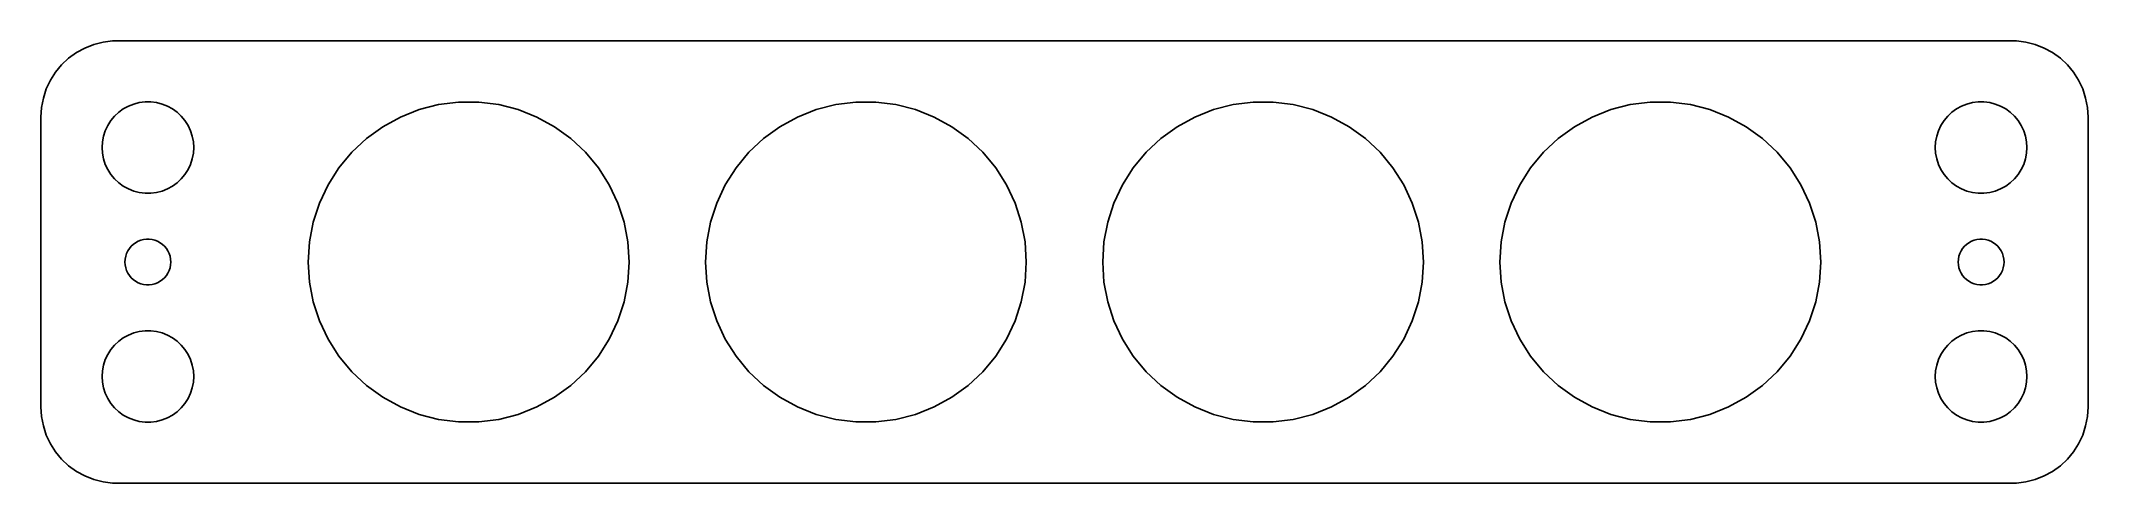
# Model space of a CAD drawing. Header units: metres. Extents: x -67 to 67, y 25 to 53.
import ezdxf

# ---------------------------------------------------------------- set-up
doc = ezdxf.new("R2010")
doc.units = ezdxf.units.M

msp = doc.modelspace()

# ---------------------------------------------------------------- linework, layer by layer
for p, q in [((-65.1871, 52.3526), (-65.6448, 51.9227)), ((-64.6791, 52.7216), (-65.1871, 52.3526)), ((-64.1289, 53.0241), (-64.6791, 52.7216)), ((-63.5451, 53.2553), (-64.1289, 53.0241)), ((-62.9369, 53.4114), (-63.5451, 53.2553)), ((-62.3139, 53.4901), (-62.9369, 53.4114)), ((62.3139, 53.4901), (-62.3139, 53.4901)), ((62.9369, 53.4114), (62.3139, 53.4901)), ((63.5451, 53.2553), (62.9369, 53.4114)), ((64.1289, 53.0241), (63.5451, 53.2553)), ((64.6791, 52.7216), (64.1289, 53.0241)), ((65.1871, 52.3526), (64.6791, 52.7216)), ((65.6448, 51.9227), (65.1871, 52.3526)), ((-66.0451, 51.4389), (-66.3815, 50.9088)), ((-65.6448, 51.9227), (-66.0451, 51.4389)), ((66.0451, 51.4389), (65.6448, 51.9227)), ((66.3815, 50.9088), (66.0451, 51.4389)), ((-66.8429, 49.7434), (-66.9606, 49.1267)), ((-66.6489, 50.3406), (-66.8429, 49.7434)), ((-66.3815, 50.9088), (-66.6489, 50.3406)), ((66.6489, 50.3406), (66.3815, 50.9088)), ((66.8429, 49.7434), (66.6489, 50.3406)), ((66.9606, 49.1267), (66.8429, 49.7434)), ((-66.9606, 49.1267), (-67, 48.5)), ((-67, 48.5), (-67, 29.5)), ((-62.6289, 47.9453), (-62.427, 48.2634)), ((-62.427, 48.2634), (-62.1869, 48.5536)), ((-62.1869, 48.5536), (-61.9123, 48.8115)), ((-61.9123, 48.8115), (-61.6075, 49.033)), ((-61.6075, 49.033), (-61.2773, 49.2145)), ((-61.2773, 49.2145), (-60.927, 49.3532)), ((-60.927, 49.3532), (-60.5621, 49.4469)), ((-60.5621, 49.4469), (-60.1884, 49.4941)), ((-60.1884, 49.4941), (-59.8116, 49.4941)), ((-59.8116, 49.4941), (-59.4379, 49.4469)), ((-59.4379, 49.4469), (-59.0729, 49.3532)), ((-59.0729, 49.3532), (-58.7227, 49.2145)), ((-58.7227, 49.2145), (-58.3925, 49.033)), ((-58.3925, 49.033), (-58.0877, 48.8115)), ((-58.0877, 48.8115), (-57.8131, 48.5536)), ((-57.8131, 48.5536), (-57.5729, 48.2634)), ((-57.5729, 48.2634), (-57.3711, 47.9453)), ((-44.6262, 47.8654), (-43.4707, 48.5007)), ((-43.4707, 48.5007), (-42.2447, 48.9861)), ((-42.2447, 48.9861), (-40.9675, 49.314)), ((-40.9675, 49.314), (-39.6593, 49.4793)), ((-39.6593, 49.4793), (-38.3407, 49.4793)), ((-38.3407, 49.4793), (-37.0325, 49.314)), ((-37.0325, 49.314), (-35.7553, 48.9861)), ((-35.7553, 48.9861), (-34.5293, 48.5007)), ((-34.5293, 48.5007), (-33.3738, 47.8654)), ((-18.6262, 47.8654), (-17.4707, 48.5007)), ((-17.4707, 48.5007), (-16.2447, 48.9861)), ((-16.2447, 48.9861), (-14.9675, 49.314)), ((-14.9675, 49.314), (-13.6593, 49.4793)), ((-13.6593, 49.4793), (-12.3407, 49.4793)), ((-12.3407, 49.4793), (-11.0325, 49.314)), ((-11.0325, 49.314), (-9.75531, 48.9861)), ((-9.75531, 48.9861), (-8.52931, 48.5007)), ((-8.52931, 48.5007), (-7.37381, 47.8654)), ((7.37381, 47.8654), (8.52931, 48.5007)), ((8.52931, 48.5007), (9.75531, 48.9861)), ((9.75531, 48.9861), (11.0325, 49.314)), ((11.0325, 49.314), (12.3407, 49.4793)), ((12.3407, 49.4793), (13.6593, 49.4793)), ((13.6593, 49.4793), (14.9675, 49.314)), ((14.9675, 49.314), (16.2447, 48.9861)), ((16.2447, 48.9861), (17.4707, 48.5007)), ((17.4707, 48.5007), (18.6262, 47.8654)), ((33.3738, 47.8654), (34.5293, 48.5007)), ((34.5293, 48.5007), (35.7553, 48.9861)), ((35.7553, 48.9861), (37.0325, 49.314)), ((37.0325, 49.314), (38.3407, 49.4793)), ((38.3407, 49.4793), (39.6593, 49.4793)), ((39.6593, 49.4793), (40.9675, 49.314)), ((40.9675, 49.314), (42.2447, 48.9861)), ((42.2447, 48.9861), (43.4707, 48.5007)), ((43.4707, 48.5007), (44.6262, 47.8654)), ((57.3711, 47.9453), (57.5729, 48.2634)), ((57.5729, 48.2634), (57.8131, 48.5536)), ((57.8131, 48.5536), (58.0877, 48.8115)), ((58.0877, 48.8115), (58.3925, 49.033)), ((58.3925, 49.033), (58.7227, 49.2145)), ((58.7227, 49.2145), (59.0729, 49.3532)), ((59.0729, 49.3532), (59.4379, 49.4469)), ((59.4379, 49.4469), (59.8116, 49.4941)), ((59.8116, 49.4941), (60.1884, 49.4941)), ((60.1884, 49.4941), (60.5621, 49.4469)), ((60.5621, 49.4469), (60.927, 49.3532)), ((60.927, 49.3532), (61.2773, 49.2145)), ((61.2773, 49.2145), (61.6075, 49.033)), ((61.6075, 49.033), (61.9123, 48.8115)), ((61.9123, 48.8115), (62.1869, 48.5536)), ((62.1869, 48.5536), (62.427, 48.2634)), ((62.427, 48.2634), (62.6289, 47.9453)), ((67, 48.5), (66.9606, 49.1267)), ((67, 29.5), (67, 48.5)), ((-62.9763, 46.876), (-62.9057, 47.2461)), ((-62.9057, 47.2461), (-62.7893, 47.6044)), ((-62.7893, 47.6044), (-62.6289, 47.9453)), ((-57.3711, 47.9453), (-57.2107, 47.6044)), ((-57.2107, 47.6044), (-57.0942, 47.2461)), ((-57.0942, 47.2461), (-57.0237, 46.876)), ((-46.6542, 46.1877), (-45.6929, 47.0904)), ((-45.6929, 47.0904), (-44.6262, 47.8654)), ((-33.3738, 47.8654), (-32.307, 47.0904)), ((-32.307, 47.0904), (-31.3458, 46.1877)), ((-20.6542, 46.1877), (-19.6929, 47.0904)), ((-19.6929, 47.0904), (-18.6262, 47.8654)), ((-7.37381, 47.8654), (-6.30704, 47.0904)), ((-6.30704, 47.0904), (-5.34583, 46.1877)), ((5.34583, 46.1877), (6.30704, 47.0904)), ((6.30704, 47.0904), (7.37381, 47.8654)), ((18.6262, 47.8654), (19.6929, 47.0904)), ((19.6929, 47.0904), (20.6542, 46.1877)), ((31.3458, 46.1877), (32.307, 47.0904)), ((32.307, 47.0904), (33.3738, 47.8654)), ((44.6262, 47.8654), (45.6929, 47.0904)), ((45.6929, 47.0904), (46.6542, 46.1877)), ((57.0237, 46.876), (57.0942, 47.2461)), ((57.0942, 47.2461), (57.2107, 47.6044)), ((57.2107, 47.6044), (57.3711, 47.9453)), ((62.6289, 47.9453), (62.7893, 47.6044)), ((62.7893, 47.6044), (62.9057, 47.2461)), ((62.9057, 47.2461), (62.9763, 46.876)), ((-63, 46.5), (-62.9763, 46.876)), ((-62.9763, 46.124), (-63, 46.5)), ((-62.9057, 45.7539), (-62.9763, 46.124)), ((-62.7893, 45.3956), (-62.9057, 45.7539)), ((-57.0942, 45.7539), (-57.2107, 45.3956)), ((-57.0237, 46.124), (-57.0942, 45.7539)), ((-57.0237, 46.876), (-57, 46.5)), ((-57, 46.5), (-57.0237, 46.124)), ((-47.4947, 45.1717), (-46.6542, 46.1877)), ((-31.3458, 46.1877), (-30.5053, 45.1717)), ((-21.4947, 45.1717), (-20.6542, 46.1877)), ((-5.34583, 46.1877), (-4.50531, 45.1717)), ((4.50531, 45.1717), (5.34583, 46.1877)), ((20.6542, 46.1877), (21.4947, 45.1717)), ((30.5053, 45.1717), (31.3458, 46.1877)), ((46.6542, 46.1877), (47.4947, 45.1717)), ((57, 46.5), (57.0237, 46.876)), ((57.0237, 46.124), (57, 46.5)), ((57.0942, 45.7539), (57.0237, 46.124)), ((57.2107, 45.3956), (57.0942, 45.7539)), ((62.9057, 45.7539), (62.7893, 45.3956)), ((62.9763, 46.124), (62.9057, 45.7539)), ((62.9763, 46.876), (63, 46.5)), ((63, 46.5), (62.9763, 46.124)), ((-62.6289, 45.0547), (-62.7893, 45.3956)), ((-62.427, 44.7366), (-62.6289, 45.0547)), ((-62.1869, 44.4464), (-62.427, 44.7366)), ((-61.9123, 44.1884), (-62.1869, 44.4464)), ((-57.8131, 44.4464), (-58.0877, 44.1884)), ((-57.5729, 44.7366), (-57.8131, 44.4464)), ((-57.3711, 45.0547), (-57.5729, 44.7366)), ((-57.2107, 45.3956), (-57.3711, 45.0547)), ((-48.2012, 44.0584), (-47.4947, 45.1717)), ((-30.5053, 45.1717), (-29.7988, 44.0584)), ((-22.2012, 44.0584), (-21.4947, 45.1717)), ((-4.50531, 45.1717), (-3.79877, 44.0584)), ((3.79877, 44.0584), (4.50531, 45.1717)), ((21.4947, 45.1717), (22.2012, 44.0584)), ((29.7988, 44.0584), (30.5053, 45.1717)), ((47.4947, 45.1717), (48.2012, 44.0584)), ((57.3711, 45.0547), (57.2107, 45.3956)), ((57.5729, 44.7366), (57.3711, 45.0547)), ((57.8131, 44.4464), (57.5729, 44.7366)), ((58.0877, 44.1884), (57.8131, 44.4464)), ((62.1869, 44.4464), (61.9123, 44.1884)), ((62.427, 44.7366), (62.1869, 44.4464)), ((62.6289, 45.0547), (62.427, 44.7366)), ((62.7893, 45.3956), (62.6289, 45.0547)), ((-61.6075, 43.967), (-61.9123, 44.1884)), ((-61.2773, 43.7855), (-61.6075, 43.967)), ((-60.927, 43.6468), (-61.2773, 43.7855)), ((-60.5621, 43.5531), (-60.927, 43.6468)), ((-60.1884, 43.5059), (-60.5621, 43.5531)), ((-59.8116, 43.5059), (-60.1884, 43.5059)), ((-59.4379, 43.5531), (-59.8116, 43.5059)), ((-59.0729, 43.6468), (-59.4379, 43.5531)), ((-58.7227, 43.7855), (-59.0729, 43.6468)), ((-58.3925, 43.967), (-58.7227, 43.7855)), ((-58.0877, 44.1884), (-58.3925, 43.967)), ((-48.7626, 42.8653), (-48.2012, 44.0584)), ((-29.7988, 44.0584), (-29.2373, 42.8653)), ((-22.7626, 42.8653), (-22.2012, 44.0584)), ((-3.79877, 44.0584), (-3.23734, 42.8653)), ((3.23734, 42.8653), (3.79877, 44.0584)), ((22.2012, 44.0584), (22.7626, 42.8653)), ((29.2373, 42.8653), (29.7988, 44.0584)), ((48.2012, 44.0584), (48.7626, 42.8653)), ((58.3925, 43.967), (58.0877, 44.1884)), ((58.7227, 43.7855), (58.3925, 43.967)), ((59.0729, 43.6468), (58.7227, 43.7855)), ((59.4379, 43.5531), (59.0729, 43.6468)), ((59.8116, 43.5059), (59.4379, 43.5531)), ((60.1884, 43.5059), (59.8116, 43.5059)), ((60.5621, 43.5531), (60.1884, 43.5059)), ((60.927, 43.6468), (60.5621, 43.5531)), ((61.2773, 43.7855), (60.927, 43.6468)), ((61.6075, 43.967), (61.2773, 43.7855)), ((61.9123, 44.1884), (61.6075, 43.967)), ((-49.4172, 40.316), (-49.1701, 41.6112)), ((-49.1701, 41.6112), (-48.7626, 42.8653)), ((-29.2373, 42.8653), (-28.8299, 41.6112)), ((-28.8299, 41.6112), (-28.5828, 40.316)), ((-23.4172, 40.316), (-23.1701, 41.6112)), ((-23.1701, 41.6112), (-22.7626, 42.8653)), ((-3.23734, 42.8653), (-2.82986, 41.6112)), ((-2.82986, 41.6112), (-2.58279, 40.316)), ((2.58279, 40.316), (2.82986, 41.6112)), ((2.82986, 41.6112), (3.23734, 42.8653)), ((22.7626, 42.8653), (23.1701, 41.6112)), ((23.1701, 41.6112), (23.4172, 40.316)), ((28.5828, 40.316), (28.8299, 41.6112)), ((28.8299, 41.6112), (29.2373, 42.8653)), ((48.7626, 42.8653), (49.1701, 41.6112)), ((49.1701, 41.6112), (49.4172, 40.316)), ((-60.9561, 40.1558), (-60.8037, 40.2665)), ((-60.8037, 40.2665), (-60.6387, 40.3572)), ((-60.6387, 40.3572), (-60.4635, 40.4266)), ((-60.4635, 40.4266), (-60.2811, 40.4734)), ((-60.2811, 40.4734), (-60.0942, 40.497)), ((-60.0942, 40.497), (-59.9058, 40.497)), ((-59.9058, 40.497), (-59.7189, 40.4734)), ((-59.7189, 40.4734), (-59.5365, 40.4266)), ((-59.5365, 40.4266), (-59.3613, 40.3572)), ((-59.3613, 40.3572), (-59.1963, 40.2665)), ((-59.1963, 40.2665), (-59.0439, 40.1558)), ((-49.5, 39), (-49.4172, 40.316)), ((-28.5828, 40.316), (-28.5, 39)), ((-23.5, 39), (-23.4172, 40.316)), ((-2.58279, 40.316), (-2.5, 39)), ((2.5, 39), (2.58279, 40.316)), ((23.4172, 40.316), (23.5, 39)), ((28.5, 39), (28.5828, 40.316)), ((49.4172, 40.316), (49.5, 39)), ((59.0439, 40.1558), (59.1963, 40.2665)), ((59.1963, 40.2665), (59.3613, 40.3572)), ((59.3613, 40.3572), (59.5365, 40.4266)), ((59.5365, 40.4266), (59.7189, 40.4734)), ((59.7189, 40.4734), (59.9058, 40.497)), ((59.9058, 40.497), (60.0942, 40.497)), ((60.0942, 40.497), (60.2811, 40.4734)), ((60.2811, 40.4734), (60.4635, 40.4266)), ((60.4635, 40.4266), (60.6387, 40.3572)), ((60.6387, 40.3572), (60.8037, 40.2665)), ((60.8037, 40.2665), (60.9561, 40.1558)), ((-61.5, 39), (-61.4882, 39.188)), ((-61.4882, 38.812), (-61.5, 39)), ((-61.4882, 39.188), (-61.4529, 39.373)), ((-61.4529, 39.373), (-61.3947, 39.5522)), ((-61.3947, 39.5522), (-61.3145, 39.7226)), ((-61.3145, 39.7226), (-61.2135, 39.8817)), ((-61.2135, 39.8817), (-61.0934, 40.0268)), ((-61.0934, 40.0268), (-60.9561, 40.1558)), ((-59.0439, 40.1558), (-58.9065, 40.0268)), ((-58.9065, 40.0268), (-58.7865, 39.8817)), ((-58.7865, 39.8817), (-58.6855, 39.7226)), ((-58.6855, 39.7226), (-58.6053, 39.5522)), ((-58.6053, 39.5522), (-58.5471, 39.373)), ((-58.5471, 39.373), (-58.5118, 39.188)), ((-58.5118, 39.188), (-58.5, 39)), ((-58.5, 39), (-58.5118, 38.812)), ((-49.4172, 37.684), (-49.5, 39)), ((-28.5, 39), (-28.5828, 37.684)), ((-23.4172, 37.684), (-23.5, 39)), ((-2.5, 39), (-2.58279, 37.684)), ((2.58279, 37.684), (2.5, 39)), ((23.5, 39), (23.4172, 37.684)), ((28.5828, 37.684), (28.5, 39)), ((49.5, 39), (49.4172, 37.684)), ((58.5, 39), (58.5118, 39.188)), ((58.5118, 38.812), (58.5, 39)), ((58.5118, 39.188), (58.5471, 39.373)), ((58.5471, 39.373), (58.6053, 39.5522)), ((58.6053, 39.5522), (58.6855, 39.7226)), ((58.6855, 39.7226), (58.7865, 39.8817)), ((58.7865, 39.8817), (58.9065, 40.0268)), ((58.9065, 40.0268), (59.0439, 40.1558)), ((60.9561, 40.1558), (61.0934, 40.0268)), ((61.0934, 40.0268), (61.2135, 39.8817)), ((61.2135, 39.8817), (61.3145, 39.7226)), ((61.3145, 39.7226), (61.3947, 39.5522)), ((61.3947, 39.5522), (61.4529, 39.373)), ((61.4529, 39.373), (61.4882, 39.188)), ((61.4882, 39.188), (61.5, 39)), ((61.5, 39), (61.4882, 38.812)), ((-61.4529, 38.627), (-61.4882, 38.812)), ((-61.3947, 38.4478), (-61.4529, 38.627)), ((-61.3145, 38.2774), (-61.3947, 38.4478)), ((-61.2135, 38.1183), (-61.3145, 38.2774)), ((-61.0934, 37.9732), (-61.2135, 38.1183)), ((-60.9561, 37.8442), (-61.0934, 37.9732)), ((-60.8037, 37.7335), (-60.9561, 37.8442)), ((-60.6387, 37.6428), (-60.8037, 37.7335)), ((-60.4635, 37.5734), (-60.6387, 37.6428)), ((-60.2811, 37.5266), (-60.4635, 37.5734)), ((-60.0942, 37.503), (-60.2811, 37.5266)), ((-59.7189, 37.5266), (-59.9058, 37.503)), ((-59.5365, 37.5734), (-59.7189, 37.5266)), ((-59.3613, 37.6428), (-59.5365, 37.5734)), ((-59.1963, 37.7335), (-59.3613, 37.6428)), ((-59.0439, 37.8442), (-59.1963, 37.7335)), ((-58.9065, 37.9732), (-59.0439, 37.8442)), ((-58.7865, 38.1183), (-58.9065, 37.9732)), ((-58.6855, 38.2774), (-58.7865, 38.1183)), ((-58.6053, 38.4478), (-58.6855, 38.2774)), ((-58.5471, 38.627), (-58.6053, 38.4478)), ((-58.5118, 38.812), (-58.5471, 38.627)), ((-49.1701, 36.3888), (-49.4172, 37.684)), ((-28.5828, 37.684), (-28.8299, 36.3888)), ((-23.1701, 36.3888), (-23.4172, 37.684)), ((-2.58279, 37.684), (-2.82986, 36.3888)), ((2.82986, 36.3888), (2.58279, 37.684)), ((23.4172, 37.684), (23.1701, 36.3888)), ((28.8299, 36.3888), (28.5828, 37.684)), ((49.4172, 37.684), (49.1701, 36.3888)), ((58.5471, 38.627), (58.5118, 38.812)), ((58.6053, 38.4478), (58.5471, 38.627)), ((58.6855, 38.2774), (58.6053, 38.4478)), ((58.7865, 38.1183), (58.6855, 38.2774)), ((58.9065, 37.9732), (58.7865, 38.1183)), ((59.0439, 37.8442), (58.9065, 37.9732)), ((59.1963, 37.7335), (59.0439, 37.8442)), ((59.3613, 37.6428), (59.1963, 37.7335)), ((59.5365, 37.5734), (59.3613, 37.6428)), ((59.7189, 37.5266), (59.5365, 37.5734)), ((59.9058, 37.503), (59.7189, 37.5266)), ((60.2811, 37.5266), (60.0942, 37.503)), ((60.4635, 37.5734), (60.2811, 37.5266)), ((60.6387, 37.6428), (60.4635, 37.5734)), ((60.8037, 37.7335), (60.6387, 37.6428)), ((60.9561, 37.8442), (60.8037, 37.7335)), ((61.0934, 37.9732), (60.9561, 37.8442)), ((61.2135, 38.1183), (61.0934, 37.9732)), ((61.3145, 38.2774), (61.2135, 38.1183)), ((61.3947, 38.4478), (61.3145, 38.2774)), ((61.4529, 38.627), (61.3947, 38.4478)), ((61.4882, 38.812), (61.4529, 38.627)), ((-59.9058, 37.503), (-60.0942, 37.503)), ((-48.7626, 35.1347), (-49.1701, 36.3888)), ((-28.8299, 36.3888), (-29.2373, 35.1347)), ((-22.7626, 35.1347), (-23.1701, 36.3888)), ((-2.82986, 36.3888), (-3.23734, 35.1347)), ((3.23734, 35.1347), (2.82986, 36.3888)), ((23.1701, 36.3888), (22.7626, 35.1347)), ((29.2373, 35.1347), (28.8299, 36.3888)), ((49.1701, 36.3888), (48.7626, 35.1347)), ((60.0942, 37.503), (59.9058, 37.503)), ((-48.2012, 33.9416), (-48.7626, 35.1347)), ((-29.2373, 35.1347), (-29.7988, 33.9416)), ((-22.2012, 33.9416), (-22.7626, 35.1347)), ((-3.23734, 35.1347), (-3.79877, 33.9416)), ((3.79877, 33.9416), (3.23734, 35.1347)), ((22.7626, 35.1347), (22.2012, 33.9416)), ((29.7988, 33.9416), (29.2373, 35.1347)), ((48.7626, 35.1347), (48.2012, 33.9416)), ((-62.427, 33.2634), (-62.1869, 33.5536)), ((-62.1869, 33.5536), (-61.9123, 33.8116)), ((-61.9123, 33.8116), (-61.6075, 34.033)), ((-61.6075, 34.033), (-61.2773, 34.2145)), ((-61.2773, 34.2145), (-60.927, 34.3532)), ((-60.927, 34.3532), (-60.5621, 34.4469)), ((-60.5621, 34.4469), (-60.1884, 34.4941)), ((-60.1884, 34.4941), (-59.8116, 34.4941)), ((-59.8116, 34.4941), (-59.4379, 34.4469)), ((-59.4379, 34.4469), (-59.0729, 34.3532)), ((-59.0729, 34.3532), (-58.7227, 34.2145)), ((-58.7227, 34.2145), (-58.3925, 34.033)), ((-58.3925, 34.033), (-58.0877, 33.8116)), ((-58.0877, 33.8116), (-57.8131, 33.5536)), ((-57.8131, 33.5536), (-57.5729, 33.2634)), ((-47.4947, 32.8283), (-48.2012, 33.9416)), ((-29.7988, 33.9416), (-30.5053, 32.8283)), ((-21.4947, 32.8283), (-22.2012, 33.9416)), ((-3.79877, 33.9416), (-4.50531, 32.8283)), ((4.50531, 32.8283), (3.79877, 33.9416)), ((22.2012, 33.9416), (21.4947, 32.8283)), ((30.5053, 32.8283), (29.7988, 33.9416)), ((48.2012, 33.9416), (47.4947, 32.8283)), ((57.5729, 33.2634), (57.8131, 33.5536)), ((57.8131, 33.5536), (58.0877, 33.8116)), ((58.0877, 33.8116), (58.3925, 34.033)), ((58.3925, 34.033), (58.7227, 34.2145)), ((58.7227, 34.2145), (59.0729, 34.3532)), ((59.0729, 34.3532), (59.4379, 34.4469)), ((59.4379, 34.4469), (59.8116, 34.4941)), ((59.8116, 34.4941), (60.1884, 34.4941)), ((60.1884, 34.4941), (60.5621, 34.4469)), ((60.5621, 34.4469), (60.927, 34.3532)), ((60.927, 34.3532), (61.2773, 34.2145)), ((61.2773, 34.2145), (61.6075, 34.033)), ((61.6075, 34.033), (61.9123, 33.8116)), ((61.9123, 33.8116), (62.1869, 33.5536)), ((62.1869, 33.5536), (62.427, 33.2634)), ((-62.9763, 31.876), (-62.9057, 32.2461)), ((-62.9057, 32.2461), (-62.7893, 32.6044)), ((-62.7893, 32.6044), (-62.6289, 32.9453)), ((-62.6289, 32.9453), (-62.427, 33.2634)), ((-57.5729, 33.2634), (-57.3711, 32.9453)), ((-57.3711, 32.9453), (-57.2107, 32.6044)), ((-57.2107, 32.6044), (-57.0942, 32.2461)), ((-57.0942, 32.2461), (-57.0237, 31.876)), ((-46.6542, 31.8123), (-47.4947, 32.8283)), ((-30.5053, 32.8283), (-31.3458, 31.8123)), ((-20.6542, 31.8123), (-21.4947, 32.8283)), ((-4.50531, 32.8283), (-5.34583, 31.8123)), ((5.34583, 31.8123), (4.50531, 32.8283)), ((21.4947, 32.8283), (20.6542, 31.8123)), ((31.3458, 31.8123), (30.5053, 32.8283)), ((47.4947, 32.8283), (46.6542, 31.8123)), ((57.0237, 31.876), (57.0942, 32.2461)), ((57.0942, 32.2461), (57.2107, 32.6044)), ((57.2107, 32.6044), (57.3711, 32.9453)), ((57.3711, 32.9453), (57.5729, 33.2634)), ((62.427, 33.2634), (62.6289, 32.9453)), ((62.6289, 32.9453), (62.7893, 32.6044)), ((62.7893, 32.6044), (62.9057, 32.2461)), ((62.9057, 32.2461), (62.9763, 31.876)), ((-63, 31.5), (-62.9763, 31.876)), ((-62.9763, 31.124), (-63, 31.5)), ((-62.9057, 30.7539), (-62.9763, 31.124)), ((-57.0237, 31.124), (-57.0942, 30.7539)), ((-57.0237, 31.876), (-57, 31.5)), ((-57, 31.5), (-57.0237, 31.124)), ((-45.6929, 30.9096), (-46.6542, 31.8123)), ((-44.6262, 30.1346), (-45.6929, 30.9096)), ((-32.307, 30.9096), (-33.3738, 30.1346)), ((-31.3458, 31.8123), (-32.307, 30.9096)), ((-19.6929, 30.9096), (-20.6542, 31.8123)), ((-18.6262, 30.1346), (-19.6929, 30.9096)), ((-6.30704, 30.9096), (-7.37381, 30.1346)), ((-5.34583, 31.8123), (-6.30704, 30.9096)), ((6.30704, 30.9096), (5.34583, 31.8123)), ((7.37381, 30.1346), (6.30704, 30.9096)), ((19.6929, 30.9096), (18.6262, 30.1346)), ((20.6542, 31.8123), (19.6929, 30.9096)), ((32.307, 30.9096), (31.3458, 31.8123)), ((33.3738, 30.1346), (32.307, 30.9096)), ((45.6929, 30.9096), (44.6262, 30.1346)), ((46.6542, 31.8123), (45.6929, 30.9096)), ((57, 31.5), (57.0237, 31.876)), ((57.0237, 31.124), (57, 31.5)), ((57.0942, 30.7539), (57.0237, 31.124)), ((62.9763, 31.124), (62.9057, 30.7539)), ((62.9763, 31.876), (63, 31.5)), ((63, 31.5), (62.9763, 31.124)), ((-67, 29.5), (-66.9606, 28.8733)), ((-62.7893, 30.3956), (-62.9057, 30.7539)), ((-62.6289, 30.0547), (-62.7893, 30.3956)), ((-62.427, 29.7366), (-62.6289, 30.0547)), ((-62.1869, 29.4464), (-62.427, 29.7366)), ((-57.5729, 29.7366), (-57.8131, 29.4464)), ((-57.3711, 30.0547), (-57.5729, 29.7366)), ((-57.2107, 30.3956), (-57.3711, 30.0547)), ((-57.0942, 30.7539), (-57.2107, 30.3956)), ((-43.4707, 29.4993), (-44.6262, 30.1346)), ((-42.2447, 29.0139), (-43.4707, 29.4993)), ((-34.5293, 29.4993), (-35.7553, 29.0139)), ((-33.3738, 30.1346), (-34.5293, 29.4993)), ((-17.4707, 29.4993), (-18.6262, 30.1346)), ((-16.2447, 29.0139), (-17.4707, 29.4993)), ((-8.52931, 29.4993), (-9.75531, 29.0139)), ((-7.37381, 30.1346), (-8.52931, 29.4993)), ((8.52931, 29.4993), (7.37381, 30.1346)), ((9.75531, 29.0139), (8.52931, 29.4993)), ((17.4707, 29.4993), (16.2447, 29.0139)), ((18.6262, 30.1346), (17.4707, 29.4993)), ((34.5293, 29.4993), (33.3738, 30.1346)), ((35.7553, 29.0139), (34.5293, 29.4993)), ((43.4707, 29.4993), (42.2447, 29.0139)), ((44.6262, 30.1346), (43.4707, 29.4993)), ((57.2107, 30.3956), (57.0942, 30.7539)), ((57.3711, 30.0547), (57.2107, 30.3956)), ((57.5729, 29.7366), (57.3711, 30.0547)), ((57.8131, 29.4464), (57.5729, 29.7366)), ((62.427, 29.7366), (62.1869, 29.4464)), ((62.6289, 30.0547), (62.427, 29.7366)), ((62.7893, 30.3956), (62.6289, 30.0547)), ((62.9057, 30.7539), (62.7893, 30.3956)), ((66.9606, 28.8733), (67, 29.5)), ((-66.9606, 28.8733), (-66.8429, 28.2566)), ((-66.8429, 28.2566), (-66.6489, 27.6594)), ((-61.9123, 29.1885), (-62.1869, 29.4464)), ((-61.6075, 28.967), (-61.9123, 29.1885)), ((-61.2773, 28.7855), (-61.6075, 28.967)), ((-60.927, 28.6468), (-61.2773, 28.7855)), ((-60.5621, 28.5531), (-60.927, 28.6468)), ((-60.1884, 28.5059), (-60.5621, 28.5531)), ((-59.8116, 28.5059), (-60.1884, 28.5059)), ((-59.4379, 28.5531), (-59.8116, 28.5059)), ((-59.0729, 28.6468), (-59.4379, 28.5531)), ((-58.7227, 28.7855), (-59.0729, 28.6468)), ((-58.3925, 28.967), (-58.7227, 28.7855)), ((-58.0877, 29.1885), (-58.3925, 28.967)), ((-57.8131, 29.4464), (-58.0877, 29.1885)), ((-40.9675, 28.686), (-42.2447, 29.0139)), ((-39.6593, 28.5207), (-40.9675, 28.686)), ((-38.3407, 28.5207), (-39.6593, 28.5207)), ((-37.0325, 28.686), (-38.3407, 28.5207)), ((-35.7553, 29.0139), (-37.0325, 28.686)), ((-14.9675, 28.686), (-16.2447, 29.0139)), ((-13.6593, 28.5207), (-14.9675, 28.686)), ((-12.3407, 28.5207), (-13.6593, 28.5207)), ((-11.0325, 28.686), (-12.3407, 28.5207)), ((-9.75531, 29.0139), (-11.0325, 28.686)), ((11.0325, 28.686), (9.75531, 29.0139)), ((12.3407, 28.5207), (11.0325, 28.686)), ((13.6593, 28.5207), (12.3407, 28.5207)), ((14.9675, 28.686), (13.6593, 28.5207)), ((16.2447, 29.0139), (14.9675, 28.686)), ((37.0325, 28.686), (35.7553, 29.0139)), ((38.3407, 28.5207), (37.0325, 28.686)), ((39.6593, 28.5207), (38.3407, 28.5207)), ((40.9675, 28.686), (39.6593, 28.5207)), ((42.2447, 29.0139), (40.9675, 28.686)), ((58.0877, 29.1885), (57.8131, 29.4464)), ((58.3925, 28.967), (58.0877, 29.1885)), ((58.7227, 28.7855), (58.3925, 28.967)), ((59.0729, 28.6468), (58.7227, 28.7855)), ((59.4379, 28.5531), (59.0729, 28.6468)), ((59.8116, 28.5059), (59.4379, 28.5531)), ((60.1884, 28.5059), (59.8116, 28.5059)), ((60.5621, 28.5531), (60.1884, 28.5059)), ((60.927, 28.6468), (60.5621, 28.5531)), ((61.2773, 28.7855), (60.927, 28.6468)), ((61.6075, 28.967), (61.2773, 28.7855)), ((61.9123, 29.1885), (61.6075, 28.967)), ((62.1869, 29.4464), (61.9123, 29.1885)), ((66.6489, 27.6594), (66.8429, 28.2566)), ((66.8429, 28.2566), (66.9606, 28.8733)), ((-66.6489, 27.6594), (-66.3815, 27.0912)), ((-66.3815, 27.0912), (-66.0451, 26.5611)), ((66.0451, 26.5611), (66.3815, 27.0912)), ((66.3815, 27.0912), (66.6489, 27.6594)), ((-66.0451, 26.5611), (-65.6448, 26.0773)), ((-65.6448, 26.0773), (-65.1871, 25.6474)), ((-65.1871, 25.6474), (-64.6791, 25.2784)), ((64.6791, 25.2784), (65.1871, 25.6474)), ((65.1871, 25.6474), (65.6448, 26.0773)), ((65.6448, 26.0773), (66.0451, 26.5611)), ((-64.6791, 25.2784), (-64.1289, 24.9759)), ((-64.1289, 24.9759), (-63.5451, 24.7447)), ((-63.5451, 24.7447), (-62.9369, 24.5886)), ((-62.9369, 24.5886), (-62.3139, 24.5099)), ((-62.3139, 24.5099), (62.3139, 24.5099)), ((62.3139, 24.5099), (62.9369, 24.5886)), ((62.9369, 24.5886), (63.5451, 24.7447)), ((63.5451, 24.7447), (64.1289, 24.9759)), ((64.1289, 24.9759), (64.6791, 25.2784))]:
    msp.add_line(p, q)

doc.saveas('drawing.dxf')
